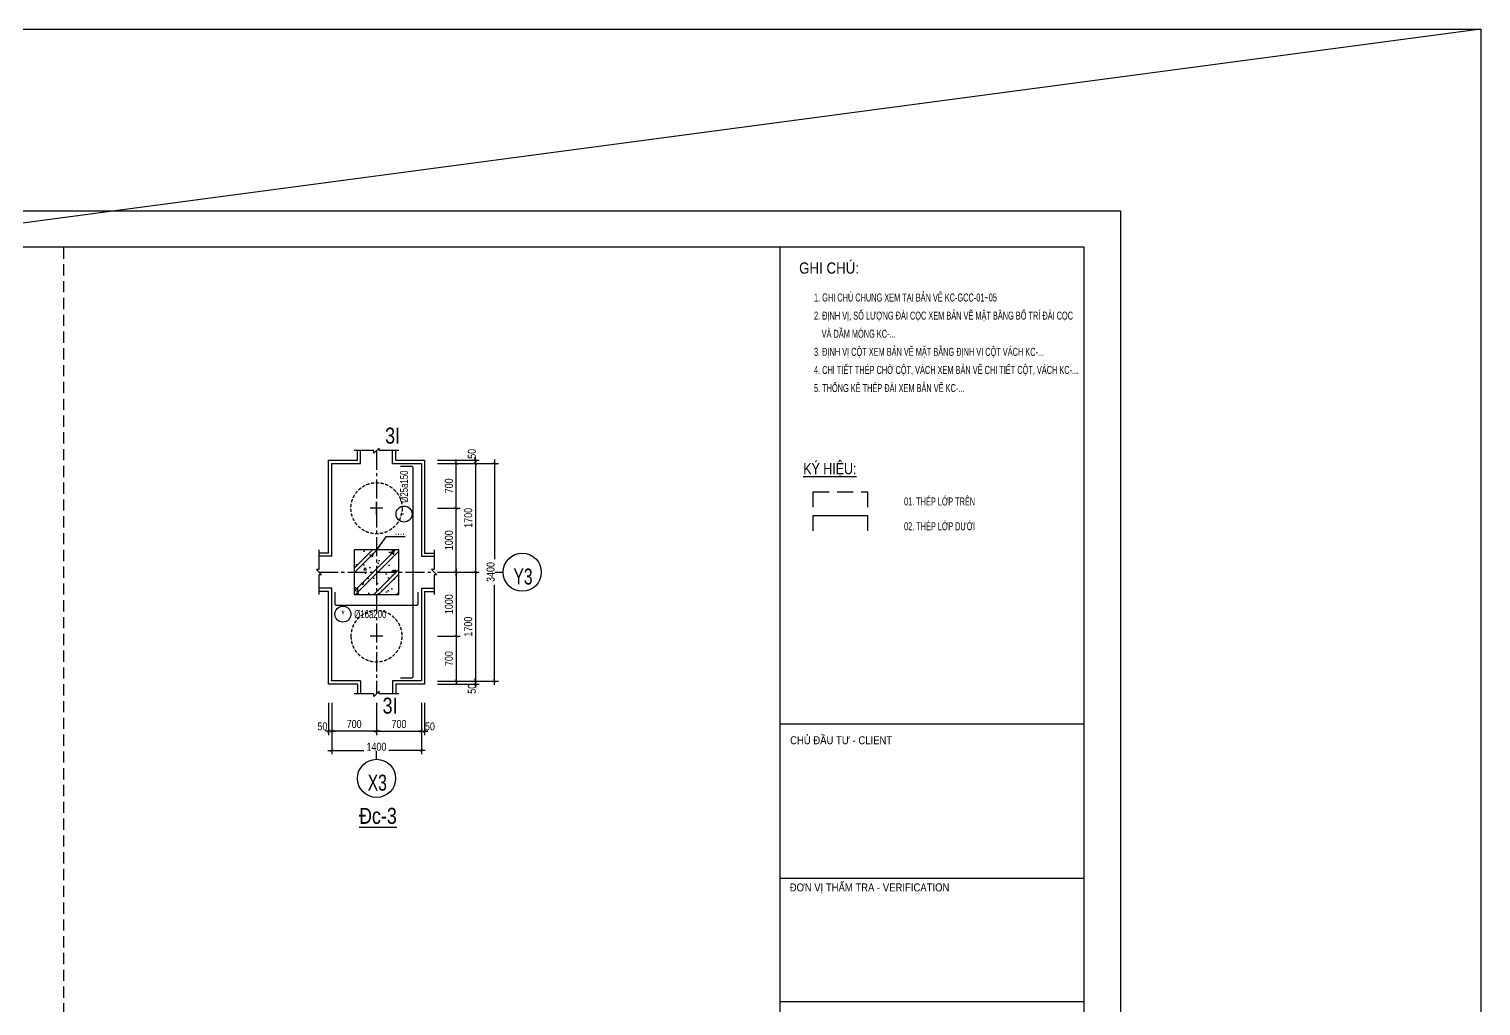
# Model space of a CAD drawing. Extents: x 71 to 2424299, y -14 to 1061502.
# Drawn here: x 1253018 to 1264360, y 495166 to 502800 of the extents above; entities that cross this region are included whole.
import ezdxf
from ezdxf.enums import TextEntityAlignment as Align

# ---------------------------------------------------------------- set-up
doc = ezdxf.new("R2010")
doc.units = 0
doc.header["$LTSCALE"] = 1000
doc.header["$MEASUREMENT"] = 0
doc.header["$PDMODE"] = 3
doc.linetypes.add('CENTER2', pattern=[1.125, 0.75, -0.125, 0.125, -0.125])
doc.linetypes.add('HIDDEN', pattern=[0.375, 0.25, -0.125])
doc.layers.get('0').update_dxf_attribs({"linetype": 'CONTINUOUS'})
doc.layers.get('Defpoints').update_dxf_attribs({"linetype": 'CONTINUOUS'})
for name, color, linetype in [('CDC -TEXT KHUNG', 7, 'CONTINUOUS'), ('CDC-KHUNGTEN', 7, 'CONTINUOUS'), ('CDC.01.AXIS', 160, 'CENTER2'), ('CDC.02.DIM', 1, 'CONTINUOUS'), ('CDC.03.BORDER', 3, 'CONTINUOUS'), ('CDC.04.HIDDEN', 8, 'HIDDEN'), ('CDC.05.STEEL', 4, 'CONTINUOUS'), ('CDC.06.TEXT', 2, 'CONTINUOUS'), ('CDC.09.COLUMN', 4, 'CONTINUOUS'), ('CDC.10.HATCH', 9, 'CONTINUOUS'), ('CDC.11.NOTE', 8, 'CONTINUOUS'), ('CDC.12.PILE', 7, 'CONTINUOUS'), ('CDC.14.STEELNUM', 9, 'CONTINUOUS'), ('KCS_CHI', 1, 'CONTINUOUS')]:
    doc.layers.add(name, color=color, linetype=linetype)
doc.styles.add('ARIAL', font='arial.ttf', dxfattribs={"width": 0.8})
doc.styles.add('KT CDC', font='arial.ttf', dxfattribs={"width": 0.85, "height": 200})
doc.styles.add('ROMANS', font='arial.ttf', dxfattribs={"width": 0.55})
doc.dimstyles.new('50', dxfattribs={"dimscale": 25, "dimtxt": 2.5, "dimasz": 1, "dimexe": 1.2, "dimexo": 0, "dimgap": 1, "dimtad": 1, "dimdec": 0, "dimlfac": 2, "dimdsep": 46, "dimtxsty": 'ARIAL', "dimblk": 'ARCHTICK', "dimcen": 1, "dimdle": 1.2, "dimclrd": 1, "dimclre": 1, "dimclrt": 2, "dimadec": 0, "dimazin": 0, "dimtfac": 0.00072, "dimtdec": 0, "dimtix": 1, "dimtmove": 2, "dimatfit": 3, "dimfxl": 1, "dimtolj": 1, "dimarcsym": 0})

# ---------------------------------------------------------------- blocks, each defined once
blk = doc.blocks.new('_ArchTick')
at = {"color": 0, "linetype": 'ByBlock', "const_width": 0.15}
blk.add_lwpolyline([(-0.5, -0.5), (0.5, 0.5)], dxfattribs=at)
blk = doc.blocks.new('*D1523')
at = {"layer": 'CDC.02.DIM', "color": 1, "lineweight": -2, "transparency": 16777216}
for p, q in [((1256210, 499405), (1256535, 499405)), ((1256505, 499435), (1256505, 498525)), ((1256210, 498555), (1256535, 498555))]:
    blk.add_line(p, q, dxfattribs=at)
at = {"layer": 'Defpoints', "color": 0, "transparency": 16777216}
for p in [(1256210, 499405), (1256210, 498555), (1256505, 498555)]:
    blk.add_point(p, dxfattribs=at)
at = {"layer": 'CDC.02.DIM', "color": 1, "lineweight": -2, "transparency": 16777216, "xscale": 25, "yscale": 25, "zscale": 25}
for p, rotation in [((1256505, 499405), 90), ((1256505, 498555), 270)]:
    blk.add_blockref('_ArchTick', p, dxfattribs=dict(at, rotation=rotation))
at = {"layer": 'CDC.02.DIM', "color": 2, "transparency": 16777216, "insert": (1256449, 498980), "char_height": 62.5, "attachment_point": 5, "rotation": 90, "style": 'ARIAL'}
blk.add_mtext('\\A1;1700', dxfattribs=at)
blk = doc.blocks.new('*D1524')
at = {"layer": 'CDC.02.DIM', "color": 1, "lineweight": -2, "transparency": 16777216}
for p, q in [((1256505, 498585), (1256505, 497675)), ((1256210, 498555), (1256535, 498555)), ((1256210, 497705), (1256535, 497705))]:
    blk.add_line(p, q, dxfattribs=at)
at = {"layer": 'Defpoints', "color": 0, "transparency": 16777216}
for p in [(1256210, 498555), (1256210, 497705), (1256505, 497705)]:
    blk.add_point(p, dxfattribs=at)
at = {"layer": 'CDC.02.DIM', "color": 1, "lineweight": -2, "transparency": 16777216, "xscale": 25, "yscale": 25, "zscale": 25}
for p, rotation in [((1256505, 498555), 90), ((1256505, 497705), 270)]:
    blk.add_blockref('_ArchTick', p, dxfattribs=dict(at, rotation=rotation))
at = {"layer": 'CDC.02.DIM', "color": 2, "transparency": 16777216, "insert": (1256449, 498130), "char_height": 62.5, "attachment_point": 5, "rotation": 90, "style": 'ARIAL'}
blk.add_mtext('\\A1;1700', dxfattribs=at)
blk = doc.blocks.new('*D1525')
at = {"layer": 'CDC.02.DIM', "color": 1, "lineweight": -2, "transparency": 16777216}
for p, q in [((1256210, 499405), (1256685, 499405)), ((1256655, 499435), (1256655, 498656)), ((1256655, 497675), (1256655, 498457)), ((1256210, 497705), (1256685, 497705))]:
    blk.add_line(p, q, dxfattribs=at)
at = {"layer": 'Defpoints', "color": 0, "transparency": 16777216}
for p in [(1256210, 499405), (1256210, 497705), (1256655, 497705)]:
    blk.add_point(p, dxfattribs=at)
at = {"layer": 'CDC.02.DIM', "color": 1, "lineweight": -2, "transparency": 16777216, "xscale": 25, "yscale": 25, "zscale": 25}
for p, rotation in [((1256655, 499405), 90), ((1256655, 497705), 270)]:
    blk.add_blockref('_ArchTick', p, dxfattribs=dict(at, rotation=rotation))
at = {"layer": 'CDC.02.DIM', "color": 2, "transparency": 16777216, "insert": (1256624, 498557), "char_height": 62.5, "attachment_point": 5, "rotation": 90, "style": 'ARIAL'}
blk.add_mtext('\\A1;3400', dxfattribs=at)
blk = doc.blocks.new('*D1526')
at = {"layer": 'CDC.02.DIM', "color": 1, "lineweight": -2, "transparency": 16777216}
for p, q in [((1256210, 499430), (1256535, 499430)), ((1256210, 499405), (1256535, 499405)), ((1256505, 499430), (1256505, 499455)), ((1256505, 499405), (1256505, 499430)), ((1256505, 499405), (1256505, 499380))]:
    blk.add_line(p, q, dxfattribs=at)
at = {"layer": 'Defpoints', "color": 0, "transparency": 16777216}
for p in [(1256210, 499430), (1256210, 499405), (1256505, 499430)]:
    blk.add_point(p, dxfattribs=at)
at = {"layer": 'CDC.02.DIM', "color": 1, "lineweight": -2, "transparency": 16777216, "xscale": 25, "yscale": 25, "zscale": 25}
for p, rotation in [((1256505, 499430), 270), ((1256505, 499405), 90)]:
    blk.add_blockref('_ArchTick', p, dxfattribs=dict(at, rotation=rotation))
at = {"layer": 'CDC.02.DIM', "color": 2, "transparency": 16777216, "insert": (1256477, 499480), "char_height": 62.5, "attachment_point": 5, "rotation": 90, "style": 'ARIAL'}
blk.add_mtext('\\A1;50', dxfattribs=at)
blk = doc.blocks.new('*D1527')
at = {"layer": 'CDC.02.DIM', "color": 1, "lineweight": -2, "transparency": 16777216}
for p, q in [((1256210, 497705), (1256535, 497705)), ((1256210, 497680), (1256535, 497680)), ((1256505, 497705), (1256505, 497730)), ((1256505, 497705), (1256505, 497680)), ((1256505, 497680), (1256505, 497655))]:
    blk.add_line(p, q, dxfattribs=at)
at = {"layer": 'Defpoints', "color": 0, "transparency": 16777216}
for p in [(1256210, 497705), (1256210, 497680), (1256505, 497680)]:
    blk.add_point(p, dxfattribs=at)
at = {"layer": 'CDC.02.DIM', "color": 1, "lineweight": -2, "transparency": 16777216, "xscale": 25, "yscale": 25, "zscale": 25}
for p, rotation in [((1256505, 497705), 270), ((1256505, 497680), 90)]:
    blk.add_blockref('_ArchTick', p, dxfattribs=dict(at, rotation=rotation))
at = {"layer": 'CDC.02.DIM', "color": 2, "transparency": 16777216, "insert": (1256477, 497644), "char_height": 62.5, "attachment_point": 5, "rotation": 90, "style": 'ARIAL'}
blk.add_mtext('\\A1;50', dxfattribs=at)
blk = doc.blocks.new('*D1528')
at = {"layer": 'CDC.02.DIM', "color": 1, "lineweight": -2, "transparency": 16777216}
for p, q in [((1256210, 499055), (1256385, 499055)), ((1256355, 498525), (1256355, 499085)), ((1256210, 498555), (1256385, 498555))]:
    blk.add_line(p, q, dxfattribs=at)
at = {"layer": 'Defpoints', "color": 0, "transparency": 16777216}
for p in [(1256210, 499055), (1256355, 499055), (1256210, 498555)]:
    blk.add_point(p, dxfattribs=at)
at = {"layer": 'CDC.02.DIM', "color": 1, "lineweight": -2, "transparency": 16777216, "xscale": 25, "yscale": 25, "zscale": 25}
for p, rotation in [((1256355, 499055), 90), ((1256355, 498555), 270)]:
    blk.add_blockref('_ArchTick', p, dxfattribs=dict(at, rotation=rotation))
at = {"layer": 'CDC.02.DIM', "color": 2, "transparency": 16777216, "insert": (1256298, 498805), "char_height": 62.5, "attachment_point": 5, "rotation": 90, "style": 'ARIAL'}
blk.add_mtext('\\A1;1000', dxfattribs=at)
blk = doc.blocks.new('*D1529')
at = {"layer": 'CDC.02.DIM', "color": 1, "lineweight": -2, "transparency": 16777216}
for p, q in [((1256355, 498585), (1256355, 498025)), ((1256210, 498555), (1256385, 498555)), ((1256210, 498055), (1256385, 498055))]:
    blk.add_line(p, q, dxfattribs=at)
at = {"layer": 'Defpoints', "color": 0, "transparency": 16777216}
for p in [(1256210, 498555), (1256210, 498055), (1256355, 498055)]:
    blk.add_point(p, dxfattribs=at)
at = {"layer": 'CDC.02.DIM', "color": 1, "lineweight": -2, "transparency": 16777216, "xscale": 25, "yscale": 25, "zscale": 25}
for p, rotation in [((1256355, 498555), 90), ((1256355, 498055), 270)]:
    blk.add_blockref('_ArchTick', p, dxfattribs=dict(at, rotation=rotation))
at = {"layer": 'CDC.02.DIM', "color": 2, "transparency": 16777216, "insert": (1256298, 498305), "char_height": 62.5, "attachment_point": 5, "rotation": 90, "style": 'ARIAL'}
blk.add_mtext('\\A1;1000', dxfattribs=at)
blk = doc.blocks.new('*D1530')
at = {"layer": 'CDC.02.DIM', "color": 1, "lineweight": -2, "transparency": 16777216}
for p, q in [((1255383, 497534), (1255383, 497283)), ((1255733, 497534), (1255733, 497283)), ((1255763, 497313), (1255353, 497313))]:
    blk.add_line(p, q, dxfattribs=at)
at = {"layer": 'Defpoints', "color": 0, "transparency": 16777216}
for p in [(1255383, 497534), (1255733, 497534), (1255383, 497313)]:
    blk.add_point(p, dxfattribs=at)
at = {"layer": 'CDC.02.DIM', "color": 1, "lineweight": -2, "transparency": 16777216, "xscale": 25, "yscale": 25, "zscale": 25, "rotation": 180}
blk.add_blockref('_ArchTick', (1255383, 497313), dxfattribs=at)
at = {"layer": 'CDC.02.DIM', "color": 1, "lineweight": -2, "transparency": 16777216, "xscale": 25, "yscale": 25, "zscale": 25}
blk.add_blockref('_ArchTick', (1255733, 497313), dxfattribs=at)
at = {"layer": 'CDC.02.DIM', "color": 2, "transparency": 16777216, "insert": (1255558, 497369), "char_height": 62.5, "attachment_point": 5, "style": 'ARIAL'}
blk.add_mtext('\\A1;700', dxfattribs=at)
blk = doc.blocks.new('*D1531')
at = {"layer": 'CDC.02.DIM', "color": 1, "lineweight": -2, "transparency": 16777216}
for p, q in [((1255733, 497534), (1255733, 497283)), ((1256083, 497534), (1256083, 497283)), ((1255703, 497313), (1256113, 497313))]:
    blk.add_line(p, q, dxfattribs=at)
at = {"layer": 'Defpoints', "color": 0, "transparency": 16777216}
for p in [(1255733, 497534), (1256083, 497534), (1256083, 497313)]:
    blk.add_point(p, dxfattribs=at)
at = {"layer": 'CDC.02.DIM', "color": 1, "lineweight": -2, "transparency": 16777216, "xscale": 25, "yscale": 25, "zscale": 25, "rotation": 180}
blk.add_blockref('_ArchTick', (1255733, 497313), dxfattribs=at)
at = {"layer": 'CDC.02.DIM', "color": 1, "lineweight": -2, "transparency": 16777216, "xscale": 25, "yscale": 25, "zscale": 25}
blk.add_blockref('_ArchTick', (1256083, 497313), dxfattribs=at)
at = {"layer": 'CDC.02.DIM', "color": 2, "transparency": 16777216, "insert": (1255908, 497369), "char_height": 62.5, "attachment_point": 5, "style": 'ARIAL'}
blk.add_mtext('\\A1;700', dxfattribs=at)
blk = doc.blocks.new('*D1532')
at = {"layer": 'CDC.02.DIM', "color": 1, "lineweight": -2, "transparency": 16777216}
for p, q in [((1255383, 497534), (1255383, 497133)), ((1256083, 497534), (1256083, 497133)), ((1255353, 497163), (1255634, 497163)), ((1256113, 497163), (1255829, 497163))]:
    blk.add_line(p, q, dxfattribs=at)
at = {"layer": 'Defpoints', "color": 0, "transparency": 16777216}
for p in [(1255383, 497534), (1256083, 497534), (1256083, 497163)]:
    blk.add_point(p, dxfattribs=at)
at = {"layer": 'CDC.02.DIM', "color": 1, "lineweight": -2, "transparency": 16777216, "xscale": 25, "yscale": 25, "zscale": 25, "rotation": 180}
blk.add_blockref('_ArchTick', (1255383, 497163), dxfattribs=at)
at = {"layer": 'CDC.02.DIM', "color": 1, "lineweight": -2, "transparency": 16777216, "xscale": 25, "yscale": 25, "zscale": 25}
blk.add_blockref('_ArchTick', (1256083, 497163), dxfattribs=at)
at = {"layer": 'CDC.02.DIM', "color": 2, "transparency": 16777216, "insert": (1255732, 497191), "char_height": 62.5, "attachment_point": 5, "style": 'ARIAL'}
blk.add_mtext('\\A1;1400', dxfattribs=at)
blk = doc.blocks.new('*D1533')
at = {"layer": 'CDC.02.DIM', "color": 1, "lineweight": -2, "transparency": 16777216}
for p, q in [((1256083, 497534), (1256083, 497283)), ((1256108, 497534), (1256108, 497283)), ((1256083, 497313), (1256058, 497313)), ((1256083, 497313), (1256108, 497313)), ((1256108, 497313), (1256133, 497313))]:
    blk.add_line(p, q, dxfattribs=at)
at = {"layer": 'Defpoints', "color": 0, "transparency": 16777216}
for p in [(1256083, 497534), (1256108, 497534), (1256108, 497313)]:
    blk.add_point(p, dxfattribs=at)
at = {"layer": 'CDC.02.DIM', "color": 1, "lineweight": -2, "transparency": 16777216, "xscale": 25, "yscale": 25, "zscale": 25}
blk.add_blockref('_ArchTick', (1256083, 497313), dxfattribs=at)
at = {"layer": 'CDC.02.DIM', "color": 1, "lineweight": -2, "transparency": 16777216, "xscale": 25, "yscale": 25, "zscale": 25, "rotation": 180}
blk.add_blockref('_ArchTick', (1256108, 497313), dxfattribs=at)
at = {"layer": 'CDC.02.DIM', "color": 2, "transparency": 16777216, "insert": (1256150, 497350), "char_height": 62.5, "attachment_point": 5, "style": 'ARIAL'}
blk.add_mtext('\\A1;50', dxfattribs=at)
blk = doc.blocks.new('*D1534')
at = {"layer": 'CDC.02.DIM', "color": 1, "lineweight": -2, "transparency": 16777216}
for p, q in [((1255358, 497534), (1255358, 497283)), ((1255383, 497534), (1255383, 497283)), ((1255358, 497313), (1255333, 497313)), ((1255383, 497313), (1255358, 497313)), ((1255383, 497313), (1255408, 497313))]:
    blk.add_line(p, q, dxfattribs=at)
at = {"layer": 'Defpoints', "color": 0, "transparency": 16777216}
for p in [(1255358, 497534), (1255383, 497534), (1255358, 497313)]:
    blk.add_point(p, dxfattribs=at)
at = {"layer": 'CDC.02.DIM', "color": 1, "lineweight": -2, "transparency": 16777216, "xscale": 25, "yscale": 25, "zscale": 25}
blk.add_blockref('_ArchTick', (1255358, 497313), dxfattribs=at)
at = {"layer": 'CDC.02.DIM', "color": 1, "lineweight": -2, "transparency": 16777216, "xscale": 25, "yscale": 25, "zscale": 25, "rotation": 180}
blk.add_blockref('_ArchTick', (1255383, 497313), dxfattribs=at)
at = {"layer": 'CDC.02.DIM', "color": 2, "transparency": 16777216, "insert": (1255310, 497350), "char_height": 62.5, "attachment_point": 5, "style": 'ARIAL'}
blk.add_mtext('\\A1;50', dxfattribs=at)
blk = doc.blocks.new('D800')
at = {"layer": 'CDC.01.AXIS'}
for p, q in [((100, 0), (-100, 0)), ((0, -100), (0, 100))]:
    blk.add_line(p, q, dxfattribs=at)
at = {"layer": 'CDC.04.HIDDEN', "ltscale": 0.2}
blk.add_circle((0, 0), 400, dxfattribs=at)
blk = doc.blocks.new('*D1799')
at = {"layer": 'CDC.02.DIM', "color": 1, "lineweight": -2, "transparency": 16777216}
for p, q in [((1256210, 498055), (1256385, 498055)), ((1256355, 498085), (1256355, 497675)), ((1256210, 497705), (1256385, 497705))]:
    blk.add_line(p, q, dxfattribs=at)
at = {"layer": 'Defpoints', "color": 0, "transparency": 16777216}
for p in [(1256210, 498055), (1256210, 497705), (1256355, 497705)]:
    blk.add_point(p, dxfattribs=at)
at = {"layer": 'CDC.02.DIM', "color": 1, "lineweight": -2, "transparency": 16777216, "xscale": 25, "yscale": 25, "zscale": 25}
for p, rotation in [((1256355, 498055), 90), ((1256355, 497705), 270)]:
    blk.add_blockref('_ArchTick', p, dxfattribs=dict(at, rotation=rotation))
at = {"layer": 'CDC.02.DIM', "color": 2, "transparency": 16777216, "insert": (1256298, 497880), "char_height": 62.5, "attachment_point": 5, "rotation": 90, "style": 'ARIAL'}
blk.add_mtext('\\A1;700', dxfattribs=at)
blk = doc.blocks.new('*D1800')
at = {"layer": 'CDC.02.DIM', "color": 1, "lineweight": -2, "transparency": 16777216}
for p, q in [((1256210, 499405), (1256385, 499405)), ((1256355, 499025), (1256355, 499435)), ((1256210, 499055), (1256385, 499055))]:
    blk.add_line(p, q, dxfattribs=at)
at = {"layer": 'Defpoints', "color": 0, "transparency": 16777216}
for p in [(1256210, 499405), (1256355, 499405), (1256210, 499055)]:
    blk.add_point(p, dxfattribs=at)
at = {"layer": 'CDC.02.DIM', "color": 1, "lineweight": -2, "transparency": 16777216, "xscale": 25, "yscale": 25, "zscale": 25}
for p, rotation in [((1256355, 499405), 90), ((1256355, 499055), 270)]:
    blk.add_blockref('_ArchTick', p, dxfattribs=dict(at, rotation=rotation))
at = {"layer": 'CDC.02.DIM', "color": 2, "transparency": 16777216, "insert": (1256298, 499230), "char_height": 62.5, "attachment_point": 5, "rotation": 90, "style": 'ARIAL'}
blk.add_mtext('\\A1;700', dxfattribs=at)
blk = doc.blocks.new('34')
at = {"color": 4, "elevation": 0}
blk.add_lwpolyline([(1087304, 521743), (1107165, 521743), (1107165, 536023), (1087304, 536023)], close=True, dxfattribs=at)
at = {"layer": 'CDC-KHUNGTEN', "color": 4}
blk.add_line((1104790, 521743), (1104790, 536023), dxfattribs=at)
at = {"layer": 'CDC-KHUNGTEN', "color": 7}
for p, q in [((1107165, 521743), (1107165, 536023)), ((1107165, 532296), (1104790, 532296)), ((1107165, 531089), (1104790, 531089)), ((1107165, 530125), (1104790, 530125))]:
    blk.add_line(p, q, dxfattribs=at)
at = {"layer": 'Defpoints', "elevation": 0}
blk.add_lwpolyline([(1086424, 521457), (1086424, 536307), (1107449, 536307), (1107449, 521457), (1086424, 521457)], close=True, dxfattribs=at)
at = {"layer": 'CDC -TEXT KHUNG', "style": 'KT CDC', "width": 0.85}
for s, p in [('CHỦ ĐẦU TƯ - CLIENT', (1104867, 532138)), ('ĐƠN VỊ THẨM TRA - VERIFICATION ', (1104864, 530988))]:
    blk.add_text(s, height=62.5, dxfattribs=at).set_placement(p)

msp = doc.modelspace()

# ---------------------------------------------------------------- hatches: boundary and pattern name
at = {"layer": 'CDC.10.HATCH'}
h = msp.add_hatch(dxfattribs=at)
h.set_pattern_fill('CHAU-01', color=256, scale=30, style=0, pattern_type=2)
h.set_pattern_definition([(50, (0, -18990), (215.178055, -18.82564), [22.5, -247.5]), (355, (0, -18990), (-41.6254, 225.65764), [18, -198]), (100.4514, (17.93, -18991.57), (173.552815, 206.831863), [19.122057, -210.342634]), (46.1842, (0, -18930), (320.172315, -49.655704), [33.75, -371.25]), (96.6356, (26.68, -18934.14), (280.39881, 292.23536), [28.68309, -315.5139]), (351.1842, (0, -18930), (280.39858, 292.23558), [27, -297]), (21, (30, -18945), (179.072116, -120.785667), [22.5, -247.5]), (326, (30, -18945), (72.9946, 217.545014), [18, -198]), (71.4514, (44.92, -18955.07), (252.06679, 96.75915), [19.122057, -210.342634]), (37.5, (0, -18990), (3.6479566, 99.868156), [0, -195.6, 0, -201, 0, -198.75]), (7.5, (0, -18990), (78.920861, 118.3235136), [0, -114.6, 0, -191.1, 0, -75.75]), (327.5, (-66.9, -18990), (160.146731, -6.7664615), [0, -75, 0, -234, 0, -310.5]), (317.5, (-96.9, -18990), (174.955851, 30.031495), [0, -97.5, 0, -155.4, 0, -220.5]), (45, (0, -18990), (-90.156115, 90.156115), []), (45, (0, -18953.25), (-90.156115, 90.156115), [])])
h.paths.add_polyline_path([(1255907.73, 498730.13), (1255557.73, 498730.13), (1255557.73, 498380.13), (1255907.73, 498380.13)])

# ---------------------------------------------------------------- linework, layer by layer
at = {"layer": 'CDC.01.AXIS', "ltscale": 0.2}
for p, q in [((1255732.73, 499505.13), (1255732.73, 497605.13)), ((1255282.73, 498555.13), (1256182.73, 498555.13))]:
    msp.add_line(p, q, dxfattribs=at)
at = {"layer": 'CDC.03.BORDER'}
for p, q in [((1255607.73, 499405.13), (1255607.73, 499505.13)), ((1255857.73, 499405.13), (1255857.73, 499505.13)), ((1255382.73, 498680.13), (1255282.73, 498680.13)), ((1256082.73, 498680.13), (1256182.73, 498680.13)), ((1255382.73, 498430.13), (1255282.73, 498430.13)), ((1256082.73, 498430.13), (1256182.73, 498430.13)), ((1255607.73, 497705.13), (1255607.73, 497605.13)), ((1255857.73, 497705.13), (1255857.73, 497605.13))]:
    msp.add_line(p, q, dxfattribs=at)
for points in [[(1255382.73, 498680.13), (1255382.73, 499405.13), (1255607.73, 499405.13)], [(1255857.73, 499405.13), (1256082.73, 499405.13), (1256082.73, 498680.13)], [(1255607.73, 497705.13), (1255382.73, 497705.13), (1255382.73, 498430.13)], [(1256082.73, 498430.13), (1256082.73, 497705.13), (1255857.73, 497705.13)]]:
    msp.add_lwpolyline(points, dxfattribs=at)
at = {"layer": 'CDC.04.HIDDEN', "ltscale": 0.35}
msp.add_line((1253287.87, 501092.5), (1253287.87, 486817.5), dxfattribs=at)
at = {"layer": 'CDC.05.STEEL'}
for points in [[(1255919.6, 497730.13), (1256009.6, 497730.13, 0.41421356), (1256019.6, 497740.13), (1256019.6, 499370.13, 0.41421356), (1256009.6, 499380.13), (1255919.6, 499380.13)], [(1255407.73, 498398.76), (1255407.73, 498308.76, 0.41421356), (1255417.73, 498298.76), (1256047.73, 498298.76, 0.41421356), (1256057.73, 498308.76), (1256057.73, 498398.76)]]:
    msp.add_lwpolyline(points, format="xyb", dxfattribs=at)
at = {"layer": 'CDC.05.STEEL', "linetype": 'HIDDEN', "ltscale": 0.5, "elevation": 0}
msp.add_lwpolyline([(1259142.9, 499064.29), (1259142.9, 499182.75), (1259568.94, 499182.75), (1259568.94, 499064.29)], dxfattribs=at)
at = {"layer": 'CDC.05.STEEL', "elevation": 0}
msp.add_lwpolyline([(1259142.9, 498879.55), (1259142.9, 498998.02), (1259568.94, 498998.02), (1259568.94, 498879.55)], dxfattribs=at)
at = {"layer": 'CDC.09.COLUMN'}
msp.add_lwpolyline([(1255557.73, 498380.13), (1255907.73, 498380.13), (1255907.73, 498730.13), (1255557.73, 498730.13)], close=True, dxfattribs=at)
at = {"layer": 'CDC.11.NOTE'}
for p, q in [((1255582.73, 499430.13), (1255582.73, 499505.13)), ((1255882.73, 499430.13), (1255882.73, 499505.13)), ((1255357.73, 498705.13), (1255282.73, 498705.13)), ((1256107.73, 498705.13), (1256182.73, 498705.13)), ((1256655.78, 498555.13), (1256721.71, 498555.13)), ((1255357.73, 498405.13), (1255282.73, 498405.13)), ((1256107.73, 498405.13), (1256182.73, 498405.13)), ((1255582.73, 497680.13), (1255582.73, 497605.13)), ((1255882.73, 497680.13), (1255882.73, 497605.13)), ((1255732.73, 497093.2), (1255732.73, 497159.13))]:
    msp.add_line(p, q, dxfattribs=at)
for points in [[(1255907.73, 499505.13), (1255752.73, 499505.13), (1255752.73, 499525.13), (1255712.73, 499485.13), (1255712.73, 499505.13), (1255557.73, 499505.13)], [(1255357.73, 498705.13), (1255357.73, 499430.13), (1255582.73, 499430.13)], [(1255882.73, 499430.13), (1256107.73, 499430.13), (1256107.73, 498705.13)], [(1255282.73, 498730.13), (1255282.73, 498575.13), (1255262.73, 498575.13), (1255302.73, 498535.13), (1255282.73, 498535.13), (1255282.73, 498380.13)], [(1256182.73, 498730.13), (1256182.73, 498575.13), (1256162.73, 498575.13), (1256202.73, 498535.13), (1256182.73, 498535.13), (1256182.73, 498380.13)], [(1255582.73, 497680.13), (1255357.73, 497680.13), (1255357.73, 498405.13)], [(1256107.73, 498405.13), (1256107.73, 497680.13), (1255882.73, 497680.13)], [(1255907.73, 497605.13), (1255752.73, 497605.13), (1255752.73, 497625.13), (1255712.73, 497585.13), (1255712.73, 497605.13), (1255557.73, 497605.13)]]:
    msp.add_lwpolyline(points, dxfattribs=at)
for centre in [(1256870.85, 498555.13), (1255732.73, 496944.06)]:
    msp.add_circle(centre, 149.14, dxfattribs=at)
at = {"layer": 'CDC.14.STEELNUM'}
for centre in [(1255947.5, 499010), (1255470, 498227.5)]:
    msp.add_circle(centre, 62.5, dxfattribs=at)
at = {"layer": 'Defpoints', "color": 1}
msp.add_line((1264360, 502800), (1082950, 478660), dxfattribs=at)
msp.add_lwpolyline([(1082950, 502800), (1264360, 502800), (1264360, 478660), (1082950, 478660)], close=True, dxfattribs=at)
at = {"layer": 'KCS_CHI'}
msp.add_lwpolyline([(1255956.73, 498830.66), (1255804.95, 498830.66), (1255732.73, 498730.13)], dxfattribs=at)

# ---------------------------------------------------------------- block references
at = {"layer": 'CDC.03.BORDER'}
msp.add_blockref('34', (154096.46, -34927.16), dxfattribs=at)
at = {"layer": 'CDC.12.PILE', "xscale": 0.5, "yscale": 0.5, "zscale": 0.5}
msp.add_blockref('D800', (1255732.73, 499055.13), dxfattribs=at)
at = {"layer": 'CDC.12.PILE', "xscale": -0.5, "yscale": 0.5, "zscale": 0.5, "rotation": 180}
msp.add_blockref('D800', (1255732.73, 498055.13), dxfattribs=at)

# ---------------------------------------------------------------- texts
at = {"layer": 'CDC -TEXT KHUNG', "color": 6, "style": 'KT CDC', "width": 0.85}
msp.add_text('GHI CHÚ:', height=87.5, dxfattribs=at).set_placement((1259033.93, 500888.37))
at = {"layer": 'CDC.06.TEXT'}
for s, height, style, width, p in [('1. GHI CHÚ CHUNG XEM TẠI BẢN VẼ KC-GCC-01~05', 62.5, 'ROMANS', 0.55, (1259149.99, 500670.71, -80000)), ('2. ĐỊNH VỊ, SỐ LƯỢNG ĐÀI CỌC XEM BẢN VẼ MẶT BẰNG BỐ TRÍ ĐÀI CỌC', 62.5, 'ROMANS', 0.55, (1259149.99, 500529.18, -80000)), ('VÀ DẦM MÓNG KC-...', 62.5, 'ROMANS', 0.55, (1259209.99, 500387.66, -80000)), ('3. ĐỊNH VỊ CỘT XEM BẢN VẼ MẶT BẰNG ĐỊNH VỊ CỘT VÁCH KC-...', 62.5, 'ROMANS', 0.55, (1259149.99, 500246.14, -80000)), ('4. CHI TIẾT THÉP CHỜ CỘT, VÁCH XEM BẢN VẼ CHI TIẾT CỘT, VÁCH KC-...', 62.5, 'ROMANS', 0.55, (1259149.99, 500104.62, -80000)), ('5. THỐNG KÊ THÉP ĐÀI XEM BẢN VẼ KC-...', 62.5, 'ROMANS', 0.55, (1259149.99, 499963.09, -80000)), ('%%UKÝ HIỆU:', 87, 'ARIAL', 0.8, (1259065.83, 499320.7)), ('01. THÉP LỚP TRÊN', 62.5, 'ROMANS', 0.6, (1259853.6, 499076.76, -80000)), ('02. THÉP LỚP DƯỚI', 62.5, 'ROMANS', 0.6, (1259853.6, 498882.93, -80000))]:
    msp.add_text(s, height=height, dxfattribs=dict(at, style=style, width=width)).set_placement(p)
at = {"layer": 'CDC.06.TEXT', "style": 'ARIAL'}
for s, height, width, p in [('3I', 125, 0.8, (1255858.25, 499622.5)), ('....', 62.5, 0.8, (1255914.43, 498877.11)), ('%%C16a200', 62.5, 0.7, (1255684.02, 498227.5)), ('3I', 125, 0.8, (1255838.25, 497512.5)), ('%%UĐc-3', 125, 0.8, (1255743.51, 496651.29))]:
    msp.add_text(s, height=height, dxfattribs=dict(at, width=width)).set_placement(p, align=Align.MIDDLE_CENTER)
at = {"layer": 'CDC.06.TEXT', "style": 'ARIAL', "width": 0.7}
msp.add_text('%%C25a150', height=62.5, rotation=90, dxfattribs=at).set_placement((1255947.5, 499224.02), align=Align.MIDDLE_CENTER)
at = {"layer": 'CDC.06.TEXT', "char_height": 125, "width": 116.16, "attachment_point": 8, "line_spacing_factor": 0.938532}
for s, insert in [('{\\fArial|b0|i0|c0|p34;\\W0.7;Y3}', (1256876.77, 498457.46)), ('{\\fArial|b0|i0|c0|p34;\\W0.7;X3}', (1255738.66, 496846.39))]:
    msp.add_mtext(s, dxfattribs=dict(at, insert=insert))
at = {"layer": 'CDC.14.STEELNUM', "style": 'ARIAL', "width": 0.7}
msp.add_text('*', height=62.5, rotation=90, dxfattribs=at).set_placement((1255947.5, 499010), align=Align.MIDDLE_CENTER)
msp.add_text('*', height=62.5, dxfattribs=at).set_placement((1255470, 498227.5), align=Align.MIDDLE_CENTER)

# ---------------------------------------------------------------- dimensions: what is measured, and where the dimension line sits
at = {"layer": 'CDC.02.DIM'}
for base, p1, p2, picture, middle in [((1256505.47, 499430.13), (1256210, 499405.13), (1256210, 499430.13), '*D1526', (1256477.01, 499480)), ((1256655.47, 497705.13), (1256210, 499405.13), (1256210, 497705.13), '*D1525', (1256623.87, 498556.87)), ((1256505.47, 497680.13), (1256210, 497705.13), (1256210, 497680.13), '*D1527', (1256477.01, 497643.71))]:
    dim = msp.add_linear_dim(base=base, p1=p1, p2=p2, angle=90, dimstyle='50', dxfattribs=at)
    dim.commit()
    dim.dimension.update_dxf_attribs({"geometry": picture, "text_midpoint": middle, "dimtype": 160})
for base, p1, p2, angle, picture, middle in [((1256505.47, 498555.13), (1256210, 499405.13), (1256210, 498555.13), 90, '*D1523', (1256448.56, 498980.13)), ((1256355.23, 499405.13), (1256210, 499055.13), (1256210, 499405.13), 90, '*D1800', (1256298.32, 499230.13)), ((1256355.23, 499055.13), (1256210, 498555.13), (1256210, 499055.13), 90, '*D1528', (1256298.32, 498805.13)), ((1256505.47, 497705.13), (1256210, 498555.13), (1256210, 497705.13), 90, '*D1524', (1256448.56, 498130.13)), ((1256355.23, 498055.13), (1256210, 498555.13), (1256210, 498055.13), 270, '*D1529', (1256298.32, 498305.13)), ((1256355.23, 497705.13), (1256210, 498055.13), (1256210, 497705.13), 270, '*D1799', (1256298.32, 497880.13))]:
    dim = msp.add_linear_dim(base=base, p1=p1, p2=p2, angle=angle, dimstyle='50', dxfattribs=at)
    dim.commit()
    dim.dimension.update_dxf_attribs({"geometry": picture, "text_midpoint": middle})
for base, p1, p2, picture, middle in [((1255357.73, 497312.59), (1255382.73, 497533.87), (1255357.73, 497533.87), '*D1534', (1255310, 497350)), ((1256082.73, 497162.59), (1255382.73, 497533.87), (1256082.73, 497533.87), '*D1532', (1255731.51, 497191.04)), ((1256107.73, 497312.59), (1256082.73, 497533.87), (1256107.73, 497533.87), '*D1533', (1256150, 497350))]:
    dim = msp.add_linear_dim(base=base, p1=p1, p2=p2, dimstyle='50', dxfattribs=at)
    dim.commit()
    dim.dimension.update_dxf_attribs({"geometry": picture, "text_midpoint": middle, "dimtype": 160})
for base, p2, picture, middle in [((1255382.73, 497312.59), (1255382.73, 497533.87), '*D1530', (1255557.73, 497369.5)), ((1256082.73, 497312.59), (1256082.73, 497533.87), '*D1531', (1255907.73, 497369.5))]:
    dim = msp.add_linear_dim(base=base, p1=(1255732.73, 497533.87), p2=p2, dimstyle='50', dxfattribs=at)
    dim.commit()
    dim.dimension.update_dxf_attribs({"geometry": picture, "text_midpoint": middle})

doc.saveas('drawing.dxf')
